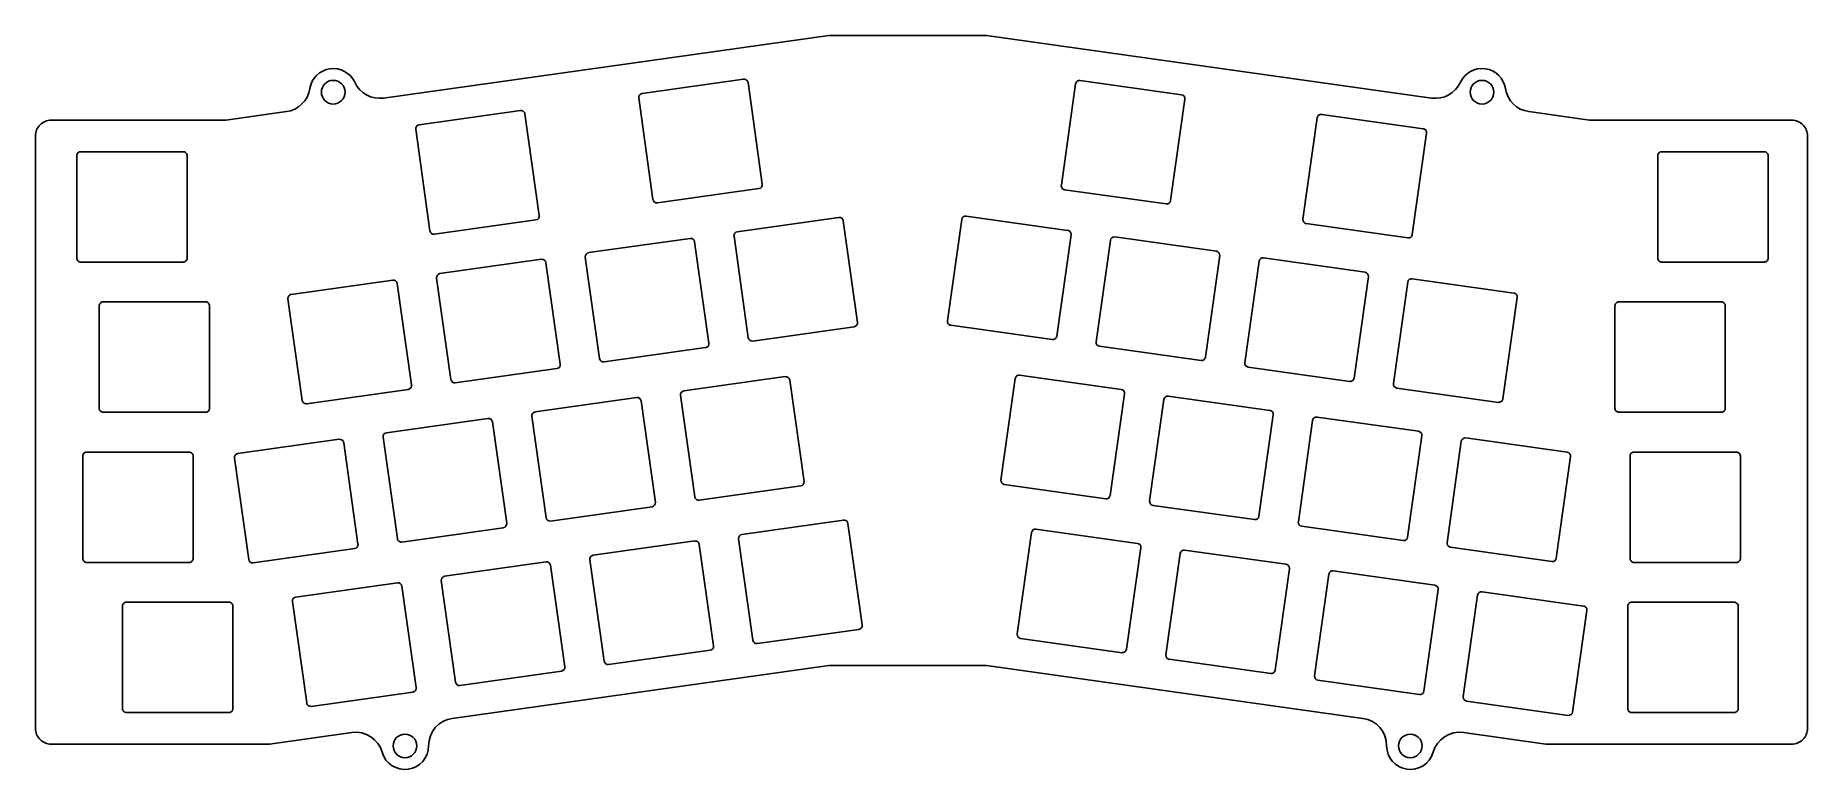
# Model space of a CAD drawing. Header units: millimetres. Extents: x -111 to 114, y -43 to 50.
import ezdxf

# ---------------------------------------------------------------- set-up
doc = ezdxf.new("R2010")
doc.units = ezdxf.units.MM
doc.layers.get('0').update_dxf_attribs({"linetype": 'CONTINUOUS'})

msp = doc.modelspace()

# ---------------------------------------------------------------- linework, layer by layer
for p, q in [((-33.66, 42.96), (-20.79, 44.77)), ((-20.22, 44.34), (-18.41, 31.47)), ((19.53, 31.32), (21.34, 44.19)), ((21.9, 44.62), (34.77, 42.81)), ((-61.96, 38.98), (-49.09, 40.79)), ((-32.28, 29.52), (-34.09, 42.4)), ((35.2, 42.25), (33.39, 29.37)), ((-60.58, 25.54), (-62.38, 38.42)), ((-48.52, 40.37), (-46.71, 27.49)), ((50.18, 27.01), (51.99, 39.89)), ((52.56, 40.31), (65.43, 38.5)), ((65.85, 37.94), (64.05, 25.06)), ((-18.84, 30.91), (-31.71, 29.1)), ((32.83, 28.95), (19.95, 30.76)), ((-21.58, 25.42), (-8.71, 27.23)), ((5.09, 14.11), (6.89, 26.99)), ((7.46, 27.41), (20.33, 25.6)), ((-47.14, 26.93), (-60.01, 25.12)), ((-20.2, 11.98), (-22, 24.86)), ((-8.14, 26.8), (-6.33, 13.93)), ((20.76, 25.04), (18.95, 12.16)), ((26.32, 24.76), (39.2, 22.95)), ((63.48, 24.64), (50.61, 26.45)), ((-40.44, 22.77), (-27.57, 24.58)), ((-27.01, 24.15), (-25.2, 11.28)), ((23.95, 11.46), (25.76, 24.33)), ((-59.31, 20.12), (-46.43, 21.93)), ((-45.87, 21.5), (-44.06, 8.63)), ((-39.06, 9.33), (-40.87, 22.2)), ((39.62, 22.39), (37.81, 9.51)), ((42.81, 8.81), (44.62, 21.68)), ((45.19, 22.11), (58.06, 20.3)), ((-78.17, 17.47), (-65.3, 19.28)), ((-64.73, 18.85), (-62.93, 5.98)), ((-57.92, 6.68), (-59.73, 19.55)), ((58.49, 19.74), (56.68, 6.86)), ((61.68, 6.16), (63.49, 19.03)), ((64.05, 19.46), (76.93, 17.65)), ((-76.79, 4.03), (-78.6, 16.9)), ((77.35, 17.08), (75.54, 4.21)), ((18.38, 11.74), (5.51, 13.55)), ((-6.76, 13.37), (-19.63, 11.56)), ((-25.62, 10.72), (-38.49, 8.91)), ((37.25, 9.09), (24.38, 10.9)), ((-44.49, 8.06), (-57.36, 6.25)), ((-28.36, 5.23), (-15.49, 7.04)), ((11.87, -6.08), (13.68, 6.8)), ((14.24, 7.22), (27.11, 5.41)), ((56.11, 6.44), (43.24, 8.25)), ((-63.35, 5.41), (-76.22, 3.6)), ((-26.98, -8.21), (-28.79, 4.67)), ((-14.92, 6.61), (-13.11, -6.26)), ((27.54, 4.85), (25.73, -8.03)), ((33.1, 4.57), (45.98, 2.76)), ((74.98, 3.78), (62.1, 5.59)), ((-47.22, 2.58), (-34.35, 4.39)), ((-33.79, 3.96), (-31.98, -8.91)), ((30.73, -8.73), (32.54, 4.14)), ((-66.09, -0.07), (-53.22, 1.74)), ((-52.65, 1.31), (-50.84, -11.56)), ((-45.84, -10.86), (-47.65, 2.01)), ((46.4, 2.2), (44.59, -10.68)), ((49.6, -11.38), (51.4, 1.49)), ((51.97, 1.92), (64.84, 0.11)), ((-84.95, -2.72), (-72.08, -0.91)), ((-71.52, -1.34), (-69.71, -14.21)), ((-64.71, -13.51), (-66.51, -0.64)), ((65.27, -0.46), (63.46, -13.33)), ((68.46, -14.03), (70.27, -1.16)), ((70.83, -0.73), (83.71, -2.54)), ((-83.57, -16.16), (-85.38, -3.29)), ((84.13, -3.11), (82.32, -15.98)), ((25.17, -8.45), (12.29, -6.64)), ((-13.54, -6.82), (-26.41, -8.63)), ((-32.4, -9.48), (-45.28, -11.28)), ((-20.99, -12.97), (-8.12, -11.16)), ((44.03, -11.1), (31.16, -9.29)), ((-51.27, -12.13), (-64.14, -13.94)), ((-7.55, -11.59), (-5.75, -24.46)), ((13.93, -25.61), (15.74, -12.73)), ((16.31, -12.31), (29.18, -14.12)), ((62.89, -13.75), (50.02, -11.94)), ((-70.13, -14.78), (-83.01, -16.59)), ((-39.86, -15.62), (-26.98, -13.81)), ((-26.42, -14.24), (-24.61, -27.11)), ((-19.61, -26.41), (-21.42, -13.54)), ((29.6, -14.68), (27.79, -27.55)), ((32.8, -28.26), (34.61, -15.38)), ((35.17, -14.96), (48.04, -16.77)), ((81.76, -16.41), (68.89, -14.6)), ((-58.72, -18.27), (-45.85, -16.46)), ((-45.28, -16.89), (-43.47, -29.76)), ((-38.47, -29.06), (-40.28, -16.19)), ((48.47, -17.33), (46.66, -30.2)), ((54.03, -17.61), (66.91, -19.42)), ((-77.59, -20.92), (-64.71, -19.12)), ((-64.15, -19.54), (-62.34, -32.41)), ((-57.34, -31.71), (-59.15, -18.84)), ((51.66, -30.91), (53.47, -18.03)), ((67.33, -19.98), (65.52, -32.86)), ((-76.2, -34.36), (-78.01, -21.49)), ((70.53, -33.56), (72.33, -20.69)), ((72.9, -20.26), (85.77, -22.07)), ((86.2, -22.63), (84.39, -35.51)), ((-6.17, -25.03), (-19.04, -26.83)), ((27.23, -27.98), (14.36, -26.17)), ((-25.04, -27.68), (-37.91, -29.49)), ((46.09, -30.63), (33.22, -28.82)), ((-43.9, -30.33), (-56.77, -32.14)), ((64.96, -33.28), (52.09, -31.47)), ((-62.76, -32.98), (-75.64, -34.79)), ((83.82, -35.93), (70.95, -34.12))]:
    msp.add_line(p, q)
for points in [[(-60.75, -39.79, -0.375196), (-57.74, -36.31), (-9.98, -29.6), (10.02, -29.6), (57.79, -36.31, -0.375196), (60.8, -39.79, 0.873334), (66.69, -40.62, -0.375196), (70.54, -38.11), (81, -39.58), (112.2, -39.58, 0.414214), (114.2, -37.58), (114.2, 37.58, 0.414214), (112.2, 39.58), (86.53, 39.58), (78.83, 40.66, -0.330884), (75.86, 43.59, 0.743127), (70.17, 44.39, -0.330884), (66.51, 42.39), (10.02, 50.33), (-9.98, 50.33), (-66.46, 42.39, -0.330884), (-70.13, 44.39, 0.743128), (-75.81, 43.59, -0.330884), (-78.79, 40.66), (-86.49, 39.58), (-108.63, 39.58, 0.414214), (-110.63, 37.58), (-110.63, -37.58, 0.414214), (-108.63, -39.58), (-80.95, -39.58), (-70.5, -38.11, -0.375196), (-66.64, -40.62, 0.873333)], [(-91.39, 22.07), (-91.39, 35.08, 0.414214), (-91.89, 35.58), (-104.89, 35.58, 0.414214), (-105.39, 35.08), (-105.39, 22.07, 0.414214), (-104.89, 21.58), (-91.89, 21.58, 0.414214)], [(95.7, 21.58), (108.7, 21.58, 0.414214), (109.2, 22.07), (109.2, 35.08, 0.414214), (108.7, 35.58), (95.7, 35.58, 0.414214), (95.2, 35.08), (95.2, 22.07, 0.414214)], [(-88.54, 3.02), (-88.54, 16.02, 0.414214), (-89.04, 16.52), (-102.04, 16.52, 0.414214), (-102.54, 16.02), (-102.54, 3.02, 0.414214), (-102.04, 2.52), (-89.04, 2.52, 0.414214)], [(89.77, 16.02), (89.77, 3.02, 0.414214), (90.27, 2.52), (103.27, 2.52, 0.414214), (103.77, 3.02), (103.77, 16.02, 0.414214), (103.27, 16.52), (90.27, 16.52, 0.414214)], [(-91.13, -2.53), (-104.13, -2.53, 0.414214), (-104.63, -3.03), (-104.63, -16.02, 0.414214), (-104.13, -16.53), (-91.13, -16.53, 0.414214), (-90.63, -16.02), (-90.63, -3.03, 0.414214)], [(105.18, -2.53, -0.414214), (105.68, -3.03), (105.68, -16.02, -0.414214), (105.18, -16.53), (92.18, -16.53, -0.414214), (91.68, -16.02), (91.68, -3.03, -0.414214), (92.18, -2.53)], [(-99.58, -22.07, -0.414214), (-99.08, -21.58), (-86.08, -21.58, -0.414214), (-85.58, -22.07), (-85.58, -35.08, -0.414214), (-86.08, -35.58), (-99.08, -35.58, -0.414214), (-99.58, -35.08)], [(105.39, -35.08), (105.39, -22.07, 0.414214), (104.89, -21.58), (91.89, -21.58, 0.414214), (91.39, -22.07), (91.39, -35.08, 0.414214), (91.89, -35.58), (104.89, -35.58, 0.414214)]]:
    msp.add_lwpolyline(points, format="xyb", close=True)
at = {"extrusion": (0, 0, -1)}
for centre in [(72.85, 43.13), (-72.9, 43.13), (63.75, -39.81), (-63.8, -39.81)]:
    msp.add_circle(centre, 1.5, dxfattribs=at)
for centre, start, end in [((-33.59, 42.46), 98.0001, 188), ((-20.72, 44.27), 8, 98.0001), ((21.83, 44.12), 82, 172), ((34.7, 42.31), -8, 81.9999), ((-49.02, 40.3), 7.9999, 98.0001), ((-61.89, 38.49), 98, 188), ((52.49, 39.82), 82, 172), ((65.36, 38.01), -7.9999, 81.9999), ((-31.78, 29.59), 188, 278), ((-18.91, 31.4), -82, 8), ((20.02, 31.25), 172, 262.0001), ((32.9, 29.44), 262.0001, 352), ((-47.21, 27.42), -82, 8), ((-8.64, 26.73), 8, 98), ((7.39, 26.92), 82.0001, 172), ((50.68, 26.94), 172, 261.9999), ((-60.08, 25.61), 188, 278.0001), ((-21.51, 24.93), 98, 187.9999), ((20.26, 25.11), -8, 82.0001), ((26.25, 24.27), 81.9999, 171.9999), ((63.55, 25.13), 261.9999, 352.0001), ((-40.37, 22.27), 98.0001, 188.0001), ((-27.5, 24.08), 8, 97.9999), ((39.13, 22.46), -8, 82), ((-46.36, 21.43), 8, 97.9999), ((45.12, 21.61), 81.9999, 172.0001), ((57.99, 19.8), -7.9999, 82), ((-65.23, 18.78), 8, 98.0001), ((-59.24, 19.62), 97.9999, 187.9999), ((63.98, 18.96), 82, 171.9999), ((-78.1, 16.97), 98, 188), ((76.86, 17.15), -8.0001, 82), ((-6.83, 13.86), -81.9999, 7.9999), ((5.58, 14.04), 172, 262.0001), ((-25.69, 11.21), -82, 8), ((-19.7, 12.05), 188, 278), ((18.45, 12.23), 262.0001, 351.9999), ((24.44, 11.39), 172, 262), ((-38.56, 9.4), 188.0001, 277.9999), ((37.32, 9.58), 261.9999, 351.9999), ((-44.56, 8.56), -82, 7.9999), ((-15.42, 6.54), 8.0001, 98), ((14.17, 6.73), 82.0001, 172.0001), ((43.31, 8.74), 172.0001, 262), ((56.18, 6.93), 261.9999, 352.0001), ((-63.42, 5.91), -82, 8), ((-57.43, 6.75), 188, 277.9999), ((-28.29, 4.74), 98, 187.9999), ((27.04, 4.92), -7.9999, 82), ((33.04, 4.08), 82, 171.9999), ((62.17, 6.09), 172, 262), ((-76.29, 4.1), 188, 278.0001), ((-47.15, 2.08), 98, 188.0001), ((-34.28, 3.89), 8, 97.9999), ((45.91, 2.27), -8.0001, 82), ((75.05, 4.28), 262, 351.9999), ((-53.15, 1.24), 8, 98), ((51.9, 1.42), 82, 172), ((64.77, -0.39), -8, 82), ((-72.01, -1.41), 7.9999, 98.0001), ((-66.02, -0.57), 98, 187.9999), ((70.76, -1.23), 82.0001, 171.9999), ((-84.88, -3.22), 98, 188.0001), ((83.64, -3.04), -8, 82), ((-13.61, -6.33), -81.9999, 7.9999), ((12.36, -6.15), 172.0001, 262.0001), ((-32.47, -8.98), -82, 8), ((-26.48, -8.14), 188, 278.0001), ((25.23, -7.96), 262.0001, 352.0001), ((31.23, -8.8), 171.9999, 262), ((-45.35, -10.79), 188, 277.9999), ((-8.05, -11.66), 8, 98), ((44.1, -10.61), 261.9999, 351.9999), ((-51.34, -11.63), -81.9999, 7.9999), ((-20.92, -13.47), 98.0001, 187.9999), ((16.24, -12.8), 82.0001, 172.0001), ((50.09, -11.45), 172, 262), ((62.96, -13.26), 262, 352), ((-70.2, -14.28), -81.9999, 8.0001), ((-64.21, -13.44), 187.9999, 278), ((-39.79, -16.12), 97.9999, 188.0001), ((-26.91, -14.31), 8, 97.9999), ((29.11, -14.61), -8, 82), ((35.1, -15.45), 82.0001, 171.9999), ((68.96, -14.1), 171.9999, 262.0001), ((-83.07, -16.09), 188.0001, 278.0001), ((-45.78, -16.96), 8, 98.0001), ((47.97, -17.26), -8, 82.0001), ((53.96, -18.1), 82, 172), ((81.83, -15.91), 262.0001, 352), ((-64.64, -19.61), 7.9999, 98.0001), ((-58.65, -18.77), 98.0001, 187.9999), ((66.84, -19.91), -8, 82), ((-77.52, -21.42), 98.0001, 188.0001), ((72.83, -20.75), 82.0001, 171.9999), ((85.7, -22.56), -8.0001, 82), ((-6.24, -24.53), -82, 7.9999), ((-19.11, -26.34), 188, 278), ((14.43, -25.67), 172, 262.0001), ((-37.98, -28.99), 188, 277.9999), ((-25.1, -27.18), -82, 8), ((27.3, -27.48), 262.0001, 351.9999), ((33.29, -28.33), 172, 262), ((-43.97, -29.83), -82, 7.9999), ((46.16, -30.14), 262, 352), ((52.16, -30.98), 172, 261.9999), ((-62.83, -32.48), -82.0001, 8), ((-56.84, -31.64), 188, 278), ((65.03, -32.79), 261.9999, 351.9999), ((71.02, -33.63), 171.9999, 262.0001), ((-75.71, -34.29), 188, 278.0001), ((83.89, -35.44), 262.0001, 351.9999)]:
    msp.add_arc(centre, 0.5, start, end)

doc.saveas('drawing.dxf')
